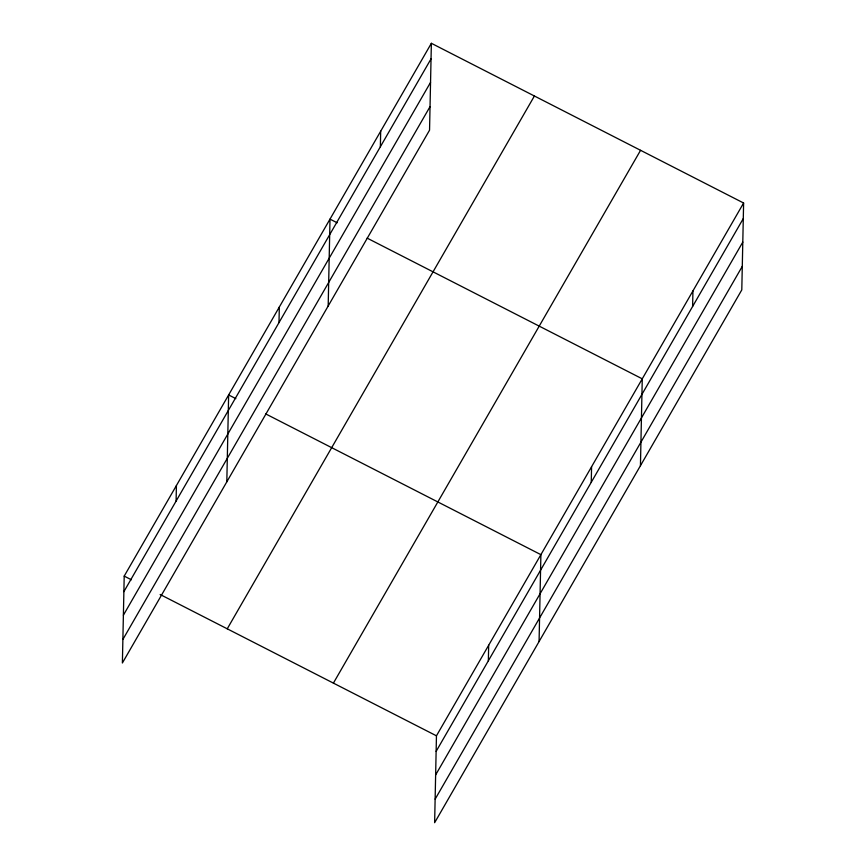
<?xml version="1.0" encoding="UTF-8"?>
<svg xmlns="http://www.w3.org/2000/svg" width="866" height="866" viewBox="0 0 866 866"><rect width="100%" height="100%" fill="white"/><g stroke="black" fill="none" stroke-linecap="round" stroke-linejoin="round"><path stroke-width="1.3" d="M431.365 43.3L124.206 576.107L122.387 662.988L429.547 130.181L431.365 43.3L743.613 203.012L741.794 289.894L434.635 822.7L436.453 735.819L743.613 203.012M176.09 501.089L176.415 485.534M226.816 481.842L228.635 394.95L235.823 398.631M278.993 322.596L279.317 307.04M328.182 306.012L330 219.13L337.188 222.8M380.358 146.765L380.683 131.21M488.348 660.79L488.673 645.235M539.074 641.544L540.893 554.662L265.775 413.948M591.251 482.308L591.575 466.752M640.439 465.713L642.258 378.832L367.141 238.128M692.605 306.477L692.941 290.922M123.881 591.662L431.041 58.856M123.383 615.206L430.543 82.389M122.875 639.454L430.034 106.648M227.249 628.813L534.409 96.007M333.41 683.112L640.569 150.305M436.128 751.374L743.288 218.568M435.641 774.908L742.801 242.101M435.133 799.166L742.292 266.349M124.206 576.107L131.394 579.787M160.145 594.498L436.453 735.819"/></g></svg>
